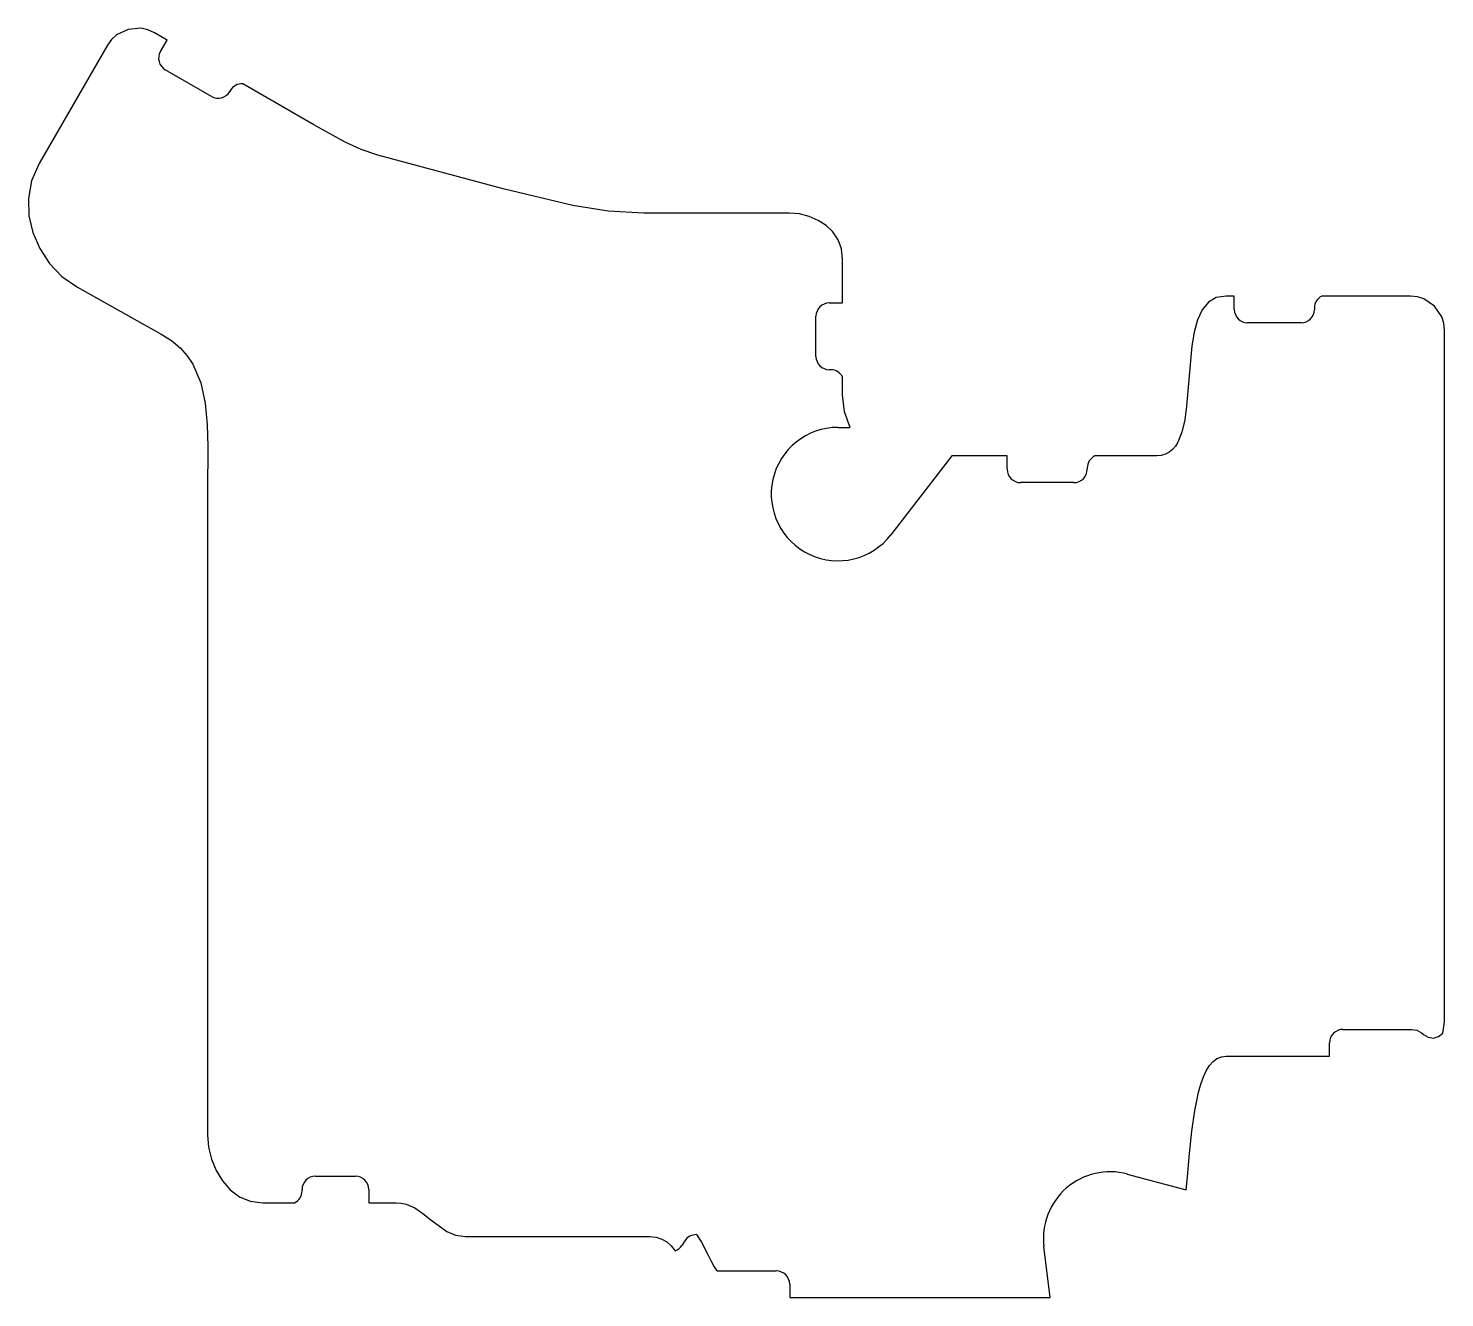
# Model space of a CAD drawing. Header units: millimetres. Extents: x -52 to 55, y -35 to 60.
import ezdxf

# ---------------------------------------------------------------- set-up
doc = ezdxf.new("R2010")
doc.units = ezdxf.units.MM
doc.layers.get('0').update_dxf_attribs({"linetype": 'CONTINUOUS'})

msp = doc.modelspace()

# ---------------------------------------------------------------- linework, layer by layer
for p, q in [((-45.58, 58.43), (-50.7, 49.57)), ((-41.12, 58.82), (-42.06, 59.37)), ((-41.62, 57.96), (-41.12, 58.82)), ((-37.79, 54.59), (-41.25, 56.59)), ((-30.11, 52.47), (-35.43, 55.54)), ((-36.37, 55.04), (-36.42, 54.96)), ((-27.78, 51.18), (-30.11, 52.47)), ((-26.57, 50.62), (-27.78, 51.18)), ((-25.31, 50.19), (-26.57, 50.62)), ((-15.92, 47.67), (-25.31, 50.19)), ((5.49, 45.85), (-5.38, 45.85)), ((9.51, 39.12), (9.51, 42.39)), ((-47.84, 40.31), (-41.56, 36.79)), ((38.86, 39.64), (38.25, 39.64)), ((38.86, 38.64), (38.86, 39.64)), ((52.05, 39.64), (45.43, 39.64)), ((8.51, 39.12), (9.51, 39.12)), ((44.86, 38.74), (44.86, 38.64)), ((7.51, 35.12), (7.51, 38.12)), ((43.86, 37.64), (39.86, 37.64)), ((54.62, -14.74), (54.62, 37.06)), ((8.61, 34.12), (8.51, 34.12)), ((9.51, 32.23), (9.51, 33.55)), ((35.47, 33.65), (35.28, 31.39)), ((35.28, 31.39), (35.14, 30.36)), ((9.16, 29.8), (10.07, 29.8)), ((35.14, 30.36), (34.92, 29.45)), ((34.63, 28.7), (34.44, 28.39)), ((34.92, 29.45), (34.63, 28.7)), ((17.68, 27.66), (13.12, 21.74)), ((21.84, 27.66), (17.68, 27.66)), ((21.84, 26.66), (21.84, 27.66)), ((33.05, 27.66), (28.41, 27.66)), ((33.39, 27.69), (33.05, 27.66)), ((33.7, 27.78), (33.39, 27.69)), ((33.98, 27.93), (33.7, 27.78)), ((34.22, 28.13), (33.98, 27.93)), ((34.44, 28.39), (34.22, 28.13)), ((27.84, 26.76), (27.84, 26.66)), ((26.84, 25.66), (22.84, 25.66)), ((-38.08, 25), (-38.08, -23.2)), ((47, -15.31), (52.05, -15.31)), ((52.89, -15.57), (53.03, -15.7)), ((46, -17.31), (46, -16.31)), ((36.76, -18.41), (37, -18.02)), ((37, -18.02), (37.27, -17.71)), ((37.27, -17.71), (37.56, -17.49)), ((37.56, -17.49), (37.89, -17.36)), ((37.89, -17.36), (38.25, -17.31)), ((38.25, -17.31), (46, -17.31)), ((36.35, -19.41), (36.54, -18.87)), ((36.54, -18.87), (36.76, -18.41)), ((36.04, -20.67), (36.18, -20.01)), ((36.18, -20.01), (36.35, -19.41)), ((35.9, -21.38), (36.04, -20.67)), ((35.68, -22.94), (35.9, -21.38)), ((35.5, -24.62), (35.68, -22.94)), ((35.34, -26.36), (35.5, -24.62)), ((-30, -26.31), (-27, -26.31)), ((30.84, -26.15), (35.25, -27.34)), ((-31, -27.41), (-31, -27.31)), ((-26, -27.31), (-26, -28.31)), ((-33.93, -28.31), (-31.56, -28.31)), ((-26, -28.31), (-23.95, -28.31)), ((-23.95, -28.31), (-23.57, -28.34)), ((-23.57, -28.34), (-23.21, -28.41)), ((-23.21, -28.41), (-22.55, -28.69)), ((-22.55, -28.69), (-21.94, -29.1)), ((-21.94, -29.1), (-21.35, -29.57)), ((-1.44, -30.69), (-1.08, -31.26)), ((-18.75, -30.84), (-4.95, -30.84)), ((-4.95, -30.84), (-4.47, -30.88)), ((-4.47, -30.88), (-4.04, -31.02)), ((-4.04, -31.02), (-3.67, -31.23)), ((-3.67, -31.23), (-3.35, -31.52)), ((-3.35, -31.52), (-3.06, -31.87)), ((-2.5, -31.47), (-2.32, -31.17)), ((-1.08, -31.26), (-0.58, -32.22)), ((25.05, -35.41), (24.58, -31.59)), ((-3.06, -31.87), (-3.04, -31.9)), ((0.22, -33.41), (4.54, -33.41)), ((5.54, -34.41), (5.54, -35.41)), ((5.54, -35.41), (25.05, -35.41))]:
    msp.add_line(p, q)
for points in [[(-42.06, 59.37), (-42.55, 59.59), (-43.05, 59.7), (-44.02, 59.62), (-44.9, 59.2), (-45.27, 58.86), (-45.58, 58.43)], [(-50.7, 49.57), (-51.27, 48.27), (-51.51, 46.96), (-51.47, 45.66), (-51.17, 44.39), (-50.66, 43.19), (-49.93, 42.08), (-49, 41.11), (-47.84, 40.31)], [(-5.38, 45.85), (-8.06, 46.01), (-10.7, 46.43), (-15.92, 47.67)], [(9.51, 42.39), (9.42, 43.18), (9.17, 43.86), (8.77, 44.44), (8.27, 44.92), (7.67, 45.31), (7, 45.61), (6.27, 45.79), (5.49, 45.85)], [(38.25, 39.64), (37.51, 39.52), (36.92, 39.17), (36.45, 38.61), (36.11, 37.85), (35.86, 36.94), (35.68, 35.91), (35.47, 33.65)], [(54.62, 37.06), (54.57, 37.6), (54.42, 38.08), (53.87, 38.88), (53.06, 39.43), (52.58, 39.59), (52.05, 39.64)], [(-41.56, 36.79), (-40.79, 36.3), (-40.14, 35.76), (-39.61, 35.17), (-39.18, 34.53), (-38.58, 33.14), (-38.25, 31.62), (-38.11, 30.02), (-38.07, 28.37), (-38.08, 25)], [(10.07, 29.8), (9.66, 30.97), (9.51, 32.23)], [(54.48, -15.6), (54.62, -14.74)], [(52.05, -15.31), (52.13, -15.31)], [(52.13, -15.31), (52.54, -15.36), (52.89, -15.57)], [(53.03, -15.7), (53.38, -15.9), (53.78, -15.96), (54.16, -15.85), (54.48, -15.6)], [(-38.08, -23.2), (-38, -24.14), (-37.79, -25.04), (-37.44, -25.89), (-36.97, -26.66), (-36.4, -27.33), (-35.7, -27.85), (-34.88, -28.19), (-33.93, -28.31)], [(35.25, -27.34), (35.34, -26.36)], [(-21.35, -29.57), (-20.15, -30.46), (-19.49, -30.74), (-18.75, -30.84)], [(-0.58, -32.22), (-0.33, -32.73), (-0.11, -33.11), (0.04, -33.32), (0.12, -33.4)], [(0.12, -33.4), (0.22, -33.41)]]:
    msp.add_lwpolyline(points)
for centre, radius, start, end in [((-40.75, 57.46), 1, 150.0004, 240.0004), ((-35.51, 54.54), 1, 85.8424, 150.0004), ((-37.29, 55.46), 1, 240.0004, 330.0004), ((45.86, 38.74), 1, 115.8419, 180), ((8.51, 38.12), 1, 90, 180), ((39.86, 38.64), 1, 180, 270), ((43.86, 38.64), 1, -90, 0), ((8.51, 35.12), 1, 180, 270), ((8.61, 33.12), 1, 25.8419, 90), ((9.16, 24.8), 5, 90, 322.346), ((28.84, 26.76), 1, 115.8419, 180), ((22.84, 26.66), 1, 180, 270), ((26.84, 26.66), 1, 270, 360), ((47, -16.31), 1, 90, 180), ((-30, -27.31), 1, 90, 180), ((-27, -27.31), 1, 0, 90), ((29.55, -30.98), 5, 74.9471, 187.0311), ((-32, -27.41), 1, -64.1581, 0), ((-1.47, -31.69), 1, 88.275, 148.6525), ((-3.36, -30.95), 1, 288.2329, 328.6525), ((4.54, -34.41), 1, 0, 90)]:
    msp.add_arc(centre, radius, start, end)

doc.saveas('drawing.dxf')
